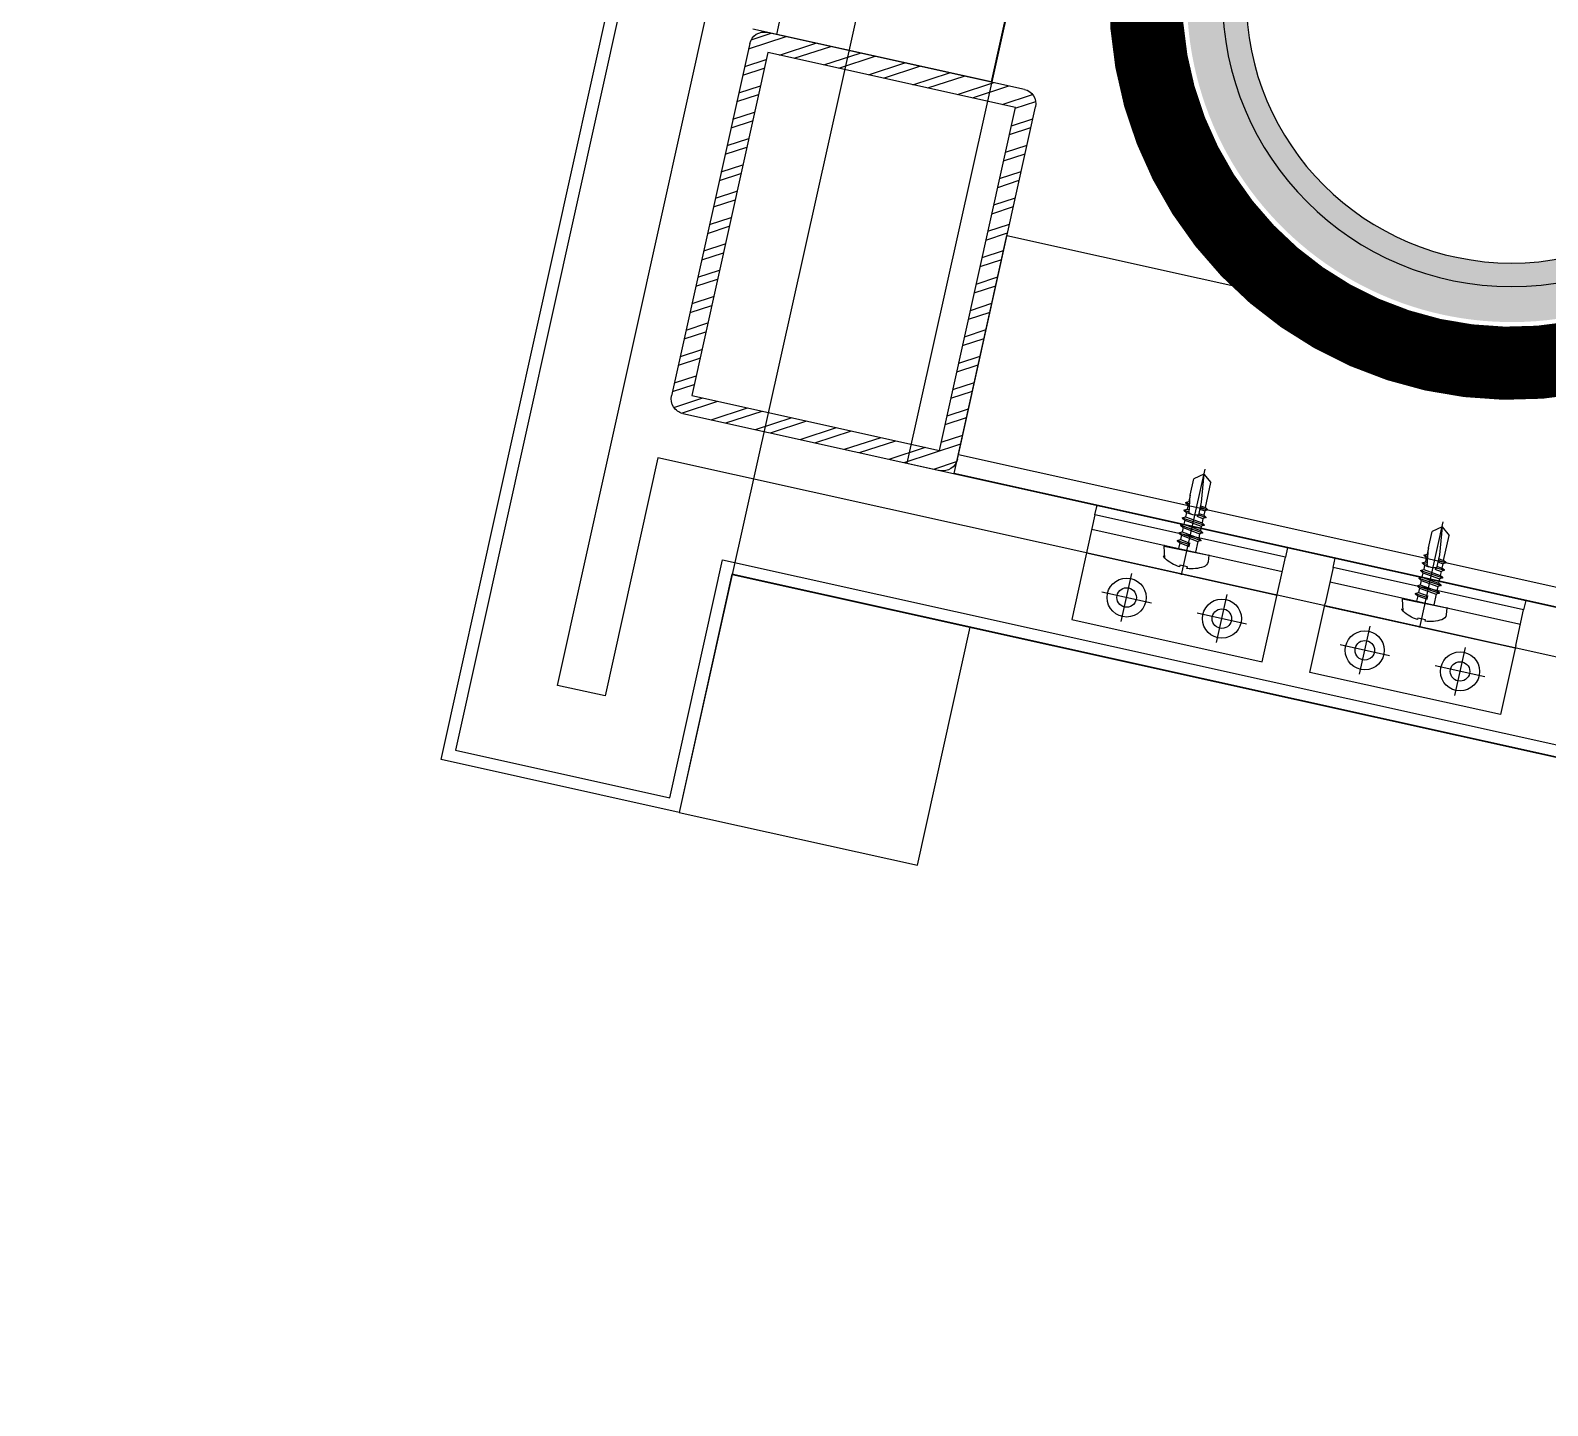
# Model space of a CAD drawing. Header units: inches. Extents: x 0 to 1813292486, y 0 to 3473589894.
# Drawn here: x 600481366.5 to 600481677.5, y 3473213146.9 to 3473213428.8 of the extents above; entities that cross this region are included whole.
import ezdxf
from ezdxf.enums import TextEntityAlignment as Align

# ---------------------------------------------------------------- set-up
doc = ezdxf.new("R2010")
doc.units = ezdxf.units.IN
doc.header["$LTSCALE"] = 1000
doc.header["$MEASUREMENT"] = 0
for name, pattern in [('AX-MALL-WALL-P02-QT$0$CENTER', [2, 1.25, -0.25, 0.25, -0.25]), ('AX-MALL-WALL-P02-QT$0$DASHED', [0.75, 0.5, -0.25]), ('AX-MALL-WALL-P02-QT$0$HIDDEN', [0.375, 0.25, -0.125]), ('AX-MALL-WALL-P02-QT$0$HIDDENX2', [0.75, 0.5, -0.25])]:
    doc.linetypes.add(name, pattern=pattern)
for name, color, linetype in [('A-Anno-Note', 241, 'Continuous'), ('AX-MALL-P02-200$0$A-Anno-Note', 241, 'Continuous'), ('AX-MALL-WALL-P02$0$A-Anno-Note', 241, 'Continuous'), ('AX-MALL-WALL-P02-QT$0$A-Anno-Note', 241, 'Continuous'), ('AX-MALL-WALL-P02-QT$0$A-Detl-Fine', 152, 'Continuous'), ('AX-MALL-WALL-P02-QT$0$A-Detl-Patt', 8, 'Continuous'), ('AX-MALL-WALL-P02-QT$0$A-Detl-Thin', 131, 'Continuous'), ('AX-MALL-WALL-P02-QT$0$C18', 4, 'AX-MALL-WALL-P02-QT$0$CENTER'), ('AX-MALL-WALL-P02-QT$0$DASH', 8, 'AX-MALL-WALL-P02-QT$0$DASHED'), ('AX-MALL-WALL-P02-QT$0$L18', 6, 'Continuous'), ('AX-MALL-WALL-P02-QT$0$PJ', 96, 'Continuous'), ('AX-MALL-WALL-P02-QT$0$STSF', 2, 'Continuous'), ('AX-MALL-WALL-P02-QT$0$tc', 4, 'Continuous'), ('AX-MALL-WALL-P02-QT$0$WZ', 2, 'Continuous'), ('AX-MALL-WALL-P02-QT$0$XC', 3, 'Continuous'), ('AX-MALL-WALL-P02-QT$0$XX', 6, 'AX-MALL-WALL-P02-QT$0$HIDDEN'), ('AX-MALL-WALL-P02-QT$0$zx', 1, 'AX-MALL-WALL-P02-QT$0$CENTER'), ('AX-MALL-WALL-P02-QT$0$尺寸标注', 8, 'Continuous'), ('PX-MALL-P02-LG$0$P-Hydt-Pipe', 221, 'Continuous'), ('PX-MALL-P02-LG$0$P-Pipe-Risr', 7, 'Continuous'), ('PX-MALL-P02-LG$0$P-Pipe-Risr-Arch', 6, 'Continuous'), ('PX-MALL-P02-LG$0$P-Pipe-Risr-W100', 6, 'Continuous'), ('PX-MALL-P02-LG$0$P-Pipe-Risr-W50', 6, 'Continuous')]:
    doc.layers.add(name, color=color, linetype=linetype)
doc.styles.add('PX-MALL-P02-LG$0$jzfz', font='gbenor.shx', dxfattribs={"bigfont": 'gbcbig.shx'})

# ---------------------------------------------------------------- blocks, each defined once
blk = doc.blocks.new('AX-MALL-WALL-P02-QT$0$tj')
at = {"layer": 'AX-MALL-WALL-P02-QT$0$A-Detl-Patt'}
h = blk.add_hatch(dxfattribs=at)
h.set_pattern_fill('STEEL', color=256, scale=100, angle=50.4318)
h.set_pattern_definition([(75, (-14278.2, 156289.83), (-153.340725, 41.08752), []), (75, (-14317.88, 156358.57), (-153.340725, 41.08752), [])])
edge = h.paths.add_edge_path()
edge.add_line((88101.27, 47666.64), (87883.94, 47459.85))
edge.add_line((87883.94, 47459.85), (91571.55, 43584.64))
edge.add_arc((262949.39, 558937.71), 543101.41, 251.6057364, 260.0288667)
edge.add_arc((172180.85, -2862.15), 27100, 64.712866, 96.931605, ccw=False)
edge.add_arc((262948.97, 558936.32), 543099.97, 261.6155115, 271.7251478)
edge.add_line((279298.98, 16082.52), (279298.98, 16382.65))
edge.add_arc((262948.97, 558936.32), 542799.97, 261.6202036, 271.7261014, ccw=False)
edge.add_arc((172180.85, -2862.15), 27400, 64.806318, 96.838159)
edge.add_arc((262949.39, 558937.7), 542801.41, 251.6136389, 260.0241733, ccw=False)
edge.add_line((91737.26, 43845.69), (88101.27, 47666.64))
blk.add_lwpolyline([(88103.03, 47737.33), (87813.25, 47461.6), (91543.93, 43541.13, 0.036779), (168908.95, 23989.25, -0.141654), (183742.1, 21592.71, 0.044166), (279348.98, 16034), (279348.98, 16434.18, -0.044144), (183859.05, 21979.79, 0.140545), (168919.85, 24393.47, -0.036705), (91764.88, 43889.2), (88103.03, 47737.33)], format="xyb", dxfattribs=at)
blk.add_lwpolyline([(88101.27, 47666.64), (87883.94, 47459.85), (91571.55, 43584.64, 0.036769), (168910.3, 24039.78, -0.141514), (183756.74, 21641.09, 0.04414), (279298.98, 16082.52), (279298.98, 16382.65, -0.044124), (183844.46, 21931.4, 0.140683), (168918.46, 24342.94, -0.036714), (91737.26, 43845.69)], format="xyb", close=True, dxfattribs=at)
blk = doc.blocks.new('AX-MALL-WALL-P02-QT$0$jjzx2')
at = {"layer": 'AX-MALL-WALL-P02-QT$0$A-Detl-Fine'}
for points in [[(159705.95, -124410.17), (159651.54, -124654.18), (160823.29, -124914.08), (160877.15, -124669.96)], [(159735.23, -124416.7), (159687.36, -124631.39), (160800.46, -124878.29), (160847.86, -124663.49)]]:
    blk.add_lwpolyline(points, dxfattribs=at)
blk.add_lwpolyline([(159640.71, -124702.99), (159689.53, -124713.82), (159700.36, -124665.01), (159651.54, -124654.18)], close=True, dxfattribs=at)
blk = doc.blocks.new('*U198')
at = {"layer": 'AX-MALL-WALL-P02-QT$0$C18', "color": 1, "ltscale": 2}
blk.add_line((0, 5.14), (0, -17.03), dxfattribs=at)
at = {"layer": 'AX-MALL-WALL-P02-QT$0$L18', "color": 4}
for p, q in [((-1.79, -1.15), (-1.79, 0)), ((1.79, -2.25), (1.79, 0)), ((-2.4, -1.5), (-1.79, -1.15)), ((-2.4, -1.5), (0.23, -1.23)), ((-2.4, -1.5), (-1.79, -1.85)), ((-2.4, -3.1), (2.4, -2.6)), ((-2.4, -3.1), (-1.79, -2.75)), ((-2.4, -3.1), (-1.79, -3.45)), ((-1.79, -1.15), (0.23, -0.87)), ((-1.79, -1.85), (0.23, -1.57)), ((-1.79, -2.75), (-1.79, -1.85)), ((-1.79, -2.75), (1.79, -2.25)), ((-1.79, -3.45), (1.79, -2.95)), ((0.23, -0.87), (0.23, -1.57)), ((2.4, -2.6), (1.79, -2.25)), ((2.4, -2.6), (1.79, -2.95)), ((1.79, -3.85), (1.79, -2.95)), ((-2.4, -4.7), (2.4, -4.2)), ((-2.4, -4.7), (-1.79, -4.35)), ((-2.4, -4.7), (-1.79, -5.05)), ((-2.4, -6.3), (2.4, -5.8)), ((-2.4, -6.3), (-1.79, -5.95)), ((-1.79, -4.35), (-1.79, -3.45)), ((-1.79, -4.35), (1.79, -3.85)), ((-1.79, -5.05), (1.79, -4.55)), ((-1.79, -5.95), (-1.79, -5.05)), ((-1.79, -5.95), (1.79, -5.45)), ((-1.79, -6.65), (1.79, -6.15)), ((2.4, -4.2), (1.79, -3.85)), ((2.4, -4.2), (1.79, -4.55)), ((1.79, -5.45), (1.79, -4.55)), ((2.4, -5.8), (1.79, -5.45)), ((2.4, -5.8), (1.79, -6.15)), ((1.79, -7.05), (1.79, -6.15)), ((-2.4, -6.3), (-1.79, -6.65)), ((-2.4, -7.9), (-1.79, -7.55)), ((-2.4, -7.9), (-1.27, -7.78)), ((-2.4, -7.9), (-1.79, -8.25)), ((-2.4, -9.5), (-1.79, -9.15)), ((-1.79, -7.55), (-1.79, -6.65)), ((-1.79, -7.55), (-0.92, -7.43)), ((-1.79, -8.25), (-1.33, -8.19)), ((-1.79, -9.15), (-1.79, -8.25)), ((-1.79, -9.15), (-1.47, -9.1)), ((0.43, -7.24), (1.79, -7.05)), ((0.71, -7.58), (2.4, -7.4)), ((0.71, -7.9), (1.79, -7.75)), ((0.71, -8.8), (1.79, -8.65)), ((0.71, -9.18), (2.4, -9)), ((2.4, -7.4), (1.79, -7.05)), ((2.4, -7.4), (1.79, -7.75)), ((1.79, -8.65), (1.79, -7.75)), ((2.4, -9), (1.79, -8.65)), ((2.4, -9), (1.79, -9.35)), ((-2.4, -9.5), (-1.52, -9.41)), ((-2.4, -9.5), (-1.79, -9.85)), ((-1.79, -9.85), (-1.58, -9.82)), ((-1.79, -11.2), (-1.79, -9.85)), ((-1.79, -11.2), (-1.79, -14.6)), ((0.71, -9.5), (1.79, -9.35)), ((1.79, -9.35), (1.79, -14.6)), ((0, -16), (-1.79, -14.6)), ((0, -16), (1.79, -14.6))]:
    blk.add_line(p, q, dxfattribs=at)
blk.add_lwpolyline([(4.55, 0, 0.414214), (4.75, 0.2), (4.75, 1.39, 0.265403), (4.07, 2.59, 0.108659), (0.8, 3.66), (0.8, 3.32), (-0.8, 3.32), (-0.8, 3.66, 0.108659), (-4.07, 2.59, 0.265403), (-4.75, 1.39), (-4.75, 0.2, 0.414214), (-4.55, 0)], format="xyb", close=True, dxfattribs=at)
blk.add_lwpolyline([(0, -16), (0.71, -10.26), (0.71, -7.54, 0.417657), (0.41, -7.24, 0.083367), (-1.23, -7.53), (-1.79, -11.2)], format="xyb", dxfattribs=at)
blk = doc.blocks.new('AX-MALL-WALL-P02-QT$0$盘头自钻自攻钉ST4-8')
at = {"layer": 'AX-MALL-WALL-P02-QT$0$尺寸标注'}
blk.add_blockref('*U198', (0, 0), dxfattribs=at)
blk = doc.blocks.new('AX-MALL-WALL-P02-QT$0$A$C61293B14')
at = {"layer": 'AX-MALL-WALL-P02-QT$0$tc'}
for radius in [4, 2]:
    blk.add_circle((0, 0), radius, dxfattribs=at)
at = {"layer": 'AX-MALL-WALL-P02-QT$0$zx'}
for p, q in [((0, 5.04), (0, -5.04)), ((-5.2, 0), (5.2, 0))]:
    blk.add_line(p, q, dxfattribs=at)
blk = doc.blocks.new('AX-MALL-WALL-P02-QT$0$A$C41DD6A87')
at = {"layer": 'AX-MALL-WALL-P02-QT$0$tc'}
h = blk.add_hatch(dxfattribs=at)
h.set_pattern_fill('ANSI31', color=256, scale=0.5, angle=-90, style=0)
h.set_pattern_definition([(225, (28362.6861, -179426.7049), (-1.122532015, 1.122532015), [])])
h.paths.add_polyline_path([(40, 20), (0, 20), (0, 22), (40, 22)])
at = {"layer": 'AX-MALL-WALL-P02-QT$0$PJ'}
for points in [[(40, 20), (0, 20), (0, 22), (40, 22)], [(40, 20), (0, 20), (0, -2), (40, -2)]]:
    blk.add_lwpolyline(points, close=True, dxfattribs=at)
at = {"layer": 'AX-MALL-WALL-P02-QT$0$XX'}
for p, q in [((0, 17), (40, 17)), ((0, 12), (40, 12))]:
    blk.add_line(p, q, dxfattribs=at)
at = {"layer": 'AX-MALL-WALL-P02-QT$0$tc', "rotation": 180}
for p in [(10.01, 4.86), (30.01, 4.86)]:
    blk.add_blockref('AX-MALL-WALL-P02-QT$0$A$C61293B14', p, dxfattribs=at)
at = {"layer": 'AX-MALL-WALL-P02-QT$0$WZ', "extrusion": (1.11243e-34, 1.0178e-23, -1), "zscale": -1, "rotation": 180}
blk.add_blockref('AX-MALL-WALL-P02-QT$0$盘头自钻自攻钉ST4-8', (-20, 17), dxfattribs=at)
blk = doc.blocks.new('AX-MALL-WALL-P02-QT$0$A$C715D18B8')
at = {"layer": 'AX-MALL-WALL-P02-QT$0$tc'}
h = blk.add_hatch(dxfattribs=at)
h.set_pattern_fill('ANSI31', color=256, scale=0.5, angle=-180, style=0)
h.set_pattern_definition([(225, (28362.6861, -179426.7049), (-1.122532015, 1.122532015), [])])
h.paths.add_polyline_path([(40, 20), (0, 20), (0, 22), (40, 22)])
at = {"layer": 'AX-MALL-WALL-P02-QT$0$PJ'}
blk.add_line((0, 17), (40, 17), dxfattribs=at)
blk.add_lwpolyline([(40, 20), (0, 20), (0, 22), (40, 22)], close=True, dxfattribs=at)
blk.add_lwpolyline([(40, 12.5), (40, 20), (0, 20), (0, 12.5)], dxfattribs=at)
at = {"layer": 'AX-MALL-WALL-P02-QT$0$XX'}
blk.add_line((0, 12), (40, 12), dxfattribs=at)
blk.add_lwpolyline([(40, 12.5), (40, -2), (0, -2), (0, 12.5)], dxfattribs=at)
at = {"layer": 'AX-MALL-WALL-P02-QT$0$tc', "rotation": 180}
for p in [(10.01, 4.86), (30.01, 4.86)]:
    blk.add_blockref('AX-MALL-WALL-P02-QT$0$A$C61293B14', p, dxfattribs=at)
at = {"layer": 'AX-MALL-WALL-P02-QT$0$WZ', "extrusion": (1.11247e-34, 1.0178e-23, -1), "zscale": -1, "rotation": 180}
blk.add_blockref('AX-MALL-WALL-P02-QT$0$盘头自钻自攻钉ST4-8', (-20, 17), dxfattribs=at)
blk = doc.blocks.new('AX-MALL-WALL-P02-QT$0$A$C4D6066B9')
at = {"rotation": 180}
for name, p in [('AX-MALL-WALL-P02-QT$0$A$C715D18B8', (0, 22)), ('AX-MALL-WALL-P02-QT$0$A$C41DD6A87', (50, 22))]:
    blk.add_blockref(name, p, dxfattribs=at)
blk = doc.blocks.new('AX-MALL-WALL-P02-QT$0$1300XF')
at = {"color": 8}
for p, q in [((1140.22, -441), (1137.09, -437.88)), ((1142.99, -441.53), (1138.33, -436.87)), ((1149.02, -443.07), (1143.47, -437.52)), ((1152.04, -443.85), (1146.49, -438.29)), ((1139.3, -444.58), (1136.02, -441.29)), ((1158.08, -445.39), (1152.53, -439.84)), ((1161.1, -446.17), (1155.55, -440.62)), ((1138.84, -446.36), (1135.56, -443.08)), ((1167.13, -447.71), (1161.58, -442.16)), ((1170.15, -448.49), (1164.6, -442.94)), ((1176.19, -450.03), (1170.64, -444.48)), ((1137.93, -449.94), (1134.64, -446.65)), ((1179.21, -450.81), (1173.66, -445.26)), ((1185.25, -452.35), (1179.69, -446.8)), ((1188.26, -453.13), (1182.71, -447.58)), ((1137.47, -451.73), (1134.18, -448.44)), ((1194.48, -454.85), (1188.75, -449.12)), ((1194.85, -452.98), (1191.77, -449.9)), ((1136.1, -457.09), (1132.81, -453.8)), ((1136.56, -455.3), (1133.27, -452.01)), ((1193.11, -460.21), (1189.82, -456.93)), ((1193.56, -458.43), (1190.28, -455.14)), ((1134.72, -462.45), (1131.44, -459.16)), ((1135.18, -460.66), (1131.89, -457.37)), ((1133.81, -466.02), (1130.52, -462.74)), ((1191.73, -465.58), (1188.44, -462.29)), ((1192.19, -463.79), (1188.9, -460.5)), ((1133.35, -467.81), (1130.06, -464.52)), ((1190.82, -469.15), (1187.53, -465.86)), ((1132.43, -471.38), (1129.15, -468.1)), ((1190.36, -470.94), (1187.07, -467.65)), ((1131.98, -473.17), (1128.69, -469.88)), ((1189.44, -474.51), (1186.15, -471.22)), ((1130.6, -478.53), (1127.32, -475.25)), ((1131.06, -476.75), (1127.77, -473.46)), ((1188.98, -476.3), (1185.7, -473.01)), ((1129.69, -482.11), (1126.4, -478.82)), ((1187.61, -481.66), (1184.32, -478.37)), ((1188.07, -479.87), (1184.78, -476.59)), ((1129.23, -483.89), (1125.94, -480.61)), ((1186.69, -485.23), (1183.41, -481.95)), ((1128.31, -487.47), (1125.03, -484.18)), ((1186.24, -487.02), (1182.95, -483.73)), ((1127.85, -489.26), (1124.57, -485.97)), ((1185.32, -490.6), (1182.03, -487.31)), ((1126.48, -494.62), (1123.19, -491.33)), ((1126.94, -492.83), (1123.65, -489.54)), ((1184.86, -492.38), (1181.58, -489.1)), ((1183.49, -497.74), (1180.2, -494.46)), ((1183.95, -495.96), (1180.66, -492.67)), ((1125.11, -499.98), (1121.82, -496.69)), ((1125.56, -498.19), (1122.28, -494.9)), ((1124.19, -503.55), (1120.9, -500.27)), ((1182.11, -503.11), (1178.83, -499.82)), ((1182.57, -501.32), (1179.29, -498.03)), ((1123.73, -505.34), (1120.45, -502.05)), ((1181.2, -506.68), (1177.91, -503.39)), ((1122.82, -508.91), (1119.53, -505.63)), ((1180.74, -508.47), (1177.45, -505.18)), ((1127.73, -516.07), (1119.07, -507.41)), ((1179.83, -512.04), (1176.54, -508.75)), ((1121.69, -514.53), (1118.19, -511.02)), ((1130.75, -516.85), (1125.2, -511.29)), ((1136.79, -518.39), (1131.23, -512.84)), ((1179.37, -513.83), (1176.08, -510.54)), ((1139.8, -519.17), (1134.25, -513.61)), ((1145.84, -520.71), (1140.29, -515.16)), ((1148.86, -521.49), (1143.31, -515.93)), ((1177.99, -519.19), (1174.71, -515.9)), ((1178.45, -517.4), (1175.16, -514.12)), ((1154.9, -523.03), (1149.34, -517.48)), ((1157.92, -523.81), (1152.36, -518.26)), ((1163.95, -525.35), (1158.4, -519.8)), ((1166.97, -526.13), (1161.42, -520.58)), ((1172.99, -527.66), (1167.46, -522.12)), ((1176.62, -524.55), (1173.33, -521.26)), ((1177.08, -522.76), (1173.79, -519.48)), ((1174.92, -527.34), (1170.47, -522.9))]:
    blk.add_line(p, q, dxfattribs=at)
at = {"layer": 'AX-MALL-WALL-P02-QT$0$DASH', "color": 8, "linetype": 'AX-MALL-WALL-P02-QT$0$HIDDENX2', "ltscale": 5}
for p, q in [((1190.66, -449.61), (1222.93, -323.68)), ((1118.52, -509.58), (947.49, -465.76))]:
    blk.add_line(p, q, dxfattribs=at)
at = {"layer": 'AX-MALL-WALL-P02-QT$0$STSF'}
for p, q in [((1179.34, -312.51), (1147.07, -438.44)), ((1129.94, -465.02), (958.91, -421.2)), ((1140.29, -436.71), (1192.6, -450.11)), ((1147.07, -438.44), (1195.51, -450.85)), ((1118.27, -510.55), (1136.64, -438.87)), ((1122.39, -510.58), (1140.26, -440.83)), ((1140.26, -440.83), (1190.64, -453.74)), ((1190.64, -453.74), (1172.76, -523.48)), ((1194.76, -453.76), (1176.39, -525.44)), ((1117.52, -513.46), (1129.94, -465.02)), ((946.5, -469.63), (1117.52, -513.46)), ((1172.76, -523.48), (1122.39, -510.58)), ((1172.74, -527.61), (1120.43, -514.2))]:
    blk.add_line(p, q, dxfattribs=at)
for centre, start, end in [((1139.54, -439.61), 75.6281, 165.6281), ((1191.85, -453.02), 345.6281, 75.6281), ((1121.17, -511.3), 165.6281, 255.6281), ((1173.48, -524.7), 255.6281, 345.6281)]:
    blk.add_arc(centre, 3, start, end, dxfattribs=at)
at = {"layer": 'AX-MALL-WALL-P02-QT$0$XC', "linetype": 'ByBlock'}
for p, q in [((1170.44, -588.95), (1239.94, -317.72)), ((1256.87, -322.16), (1183.05, -610.25)), ((1184.85, -613.29), (1259.29, -322.78)), ((943.05, -479.07), (1173.17, -538.04)), ((1151.88, -550.65), (938.7, -496.03)), ((935.66, -497.83), (1148.83, -552.45)), ((1173.17, -538.04), (1160.76, -586.47)), ((1148.83, -552.45), (1136.42, -600.88)), ((1139.46, -599.08), (1151.88, -550.65)), ((1160.76, -586.47), (1170.44, -588.95)), ((1183.05, -610.25), (1139.46, -599.08)), ((1136.42, -600.88), (1184.85, -613.29))]:
    blk.add_line(p, q, dxfattribs=at)
at = {"layer": 'AX-MALL-WALL-P02-QT$0$tc', "extrusion": (-2.71868e-23, -1.06038e-22, -1), "zscale": -1, "rotation": 194.3801229896867}
blk.add_blockref('AX-MALL-WALL-P02-QT$0$A$C4D6066B9', (-1040.03, -493.6), dxfattribs=at)
blk = doc.blocks.new('AX-MALL-WALL-P02-QT$0$mqst2')
at = {"color": 6, "xscale": -1, "rotation": 333.1217330229438}
blk.add_blockref('AX-MALL-WALL-P02-QT$0$1300XF', (269194.73, -33983.34), dxfattribs=at)
blk = doc.blocks.new('AX-MALL-WALL-P02-QT')
at = {"layer": 'AX-MALL-WALL-P02-QT$0$A-Anno-Note'}
for name, p, rotation in [('AX-MALL-WALL-P02-QT$0$mqst2', (600052179.27, 3473232742.4), 339.5681613092181), ('AX-MALL-WALL-P02-QT$0$jjzx2', (600185298.43, 3473279938.05), 339.5681613092246)]:
    blk.add_blockref(name, p, dxfattribs=dict(at, rotation=rotation))
at = {"layer": 'AX-MALL-WALL-P02-QT$0$A-Detl-Thin', "rotation": 339.5681613091762}
blk.add_blockref('AX-MALL-WALL-P02-QT$0$tj', (600144118.7, 3473128496.29), dxfattribs=at)
blk = doc.blocks.new('AX-MALL-WALL-P02')
at = {"layer": 'AX-MALL-WALL-P02$0$A-Anno-Note'}
blk.add_blockref('AX-MALL-WALL-P02-QT', (0, 0), dxfattribs=at)
blk = doc.blocks.new('PX-MALL-P02-LG$0$P-Risr')
at = {"layer": 'PX-MALL-P02-LG$0$P-Pipe-Risr-W50'}
h = blk.add_hatch(color=0, dxfattribs=at)
edge = h.paths.add_edge_path()
edge.add_ellipse((0, 0), major_axis=(47.06, 47.06), ratio=1, start_angle=225, end_angle=405, ccw=False)
edge.add_ellipse((0, 0), major_axis=(47.06, 47.06), ratio=1, start_angle=133.9676, end_angle=225, ccw=False)
edge.add_line((-66.54, 1.2), (-54.44, 1.2))
edge.add_ellipse((0, 0), major_axis=(-38.5, 38.5), ratio=1, start_angle=43.7381, end_angle=135)
edge.add_ellipse((0, 0), major_axis=(38.5, 38.5), ratio=1, start_angle=225, end_angle=405)
edge.add_ellipse((0, 0), major_axis=(38.5, 38.5), ratio=1, start_angle=45, end_angle=133.7381)
edge.add_line((-54.44, 1.2), (-66.54, 1.2))
edge.add_ellipse((0, 0), major_axis=(-47.06, 47.06), ratio=1, start_angle=-45, end_angle=43.9676, ccw=False)
at = {"layer": 'PX-MALL-P02-LG$0$P-Pipe-Risr-Arch', "ltscale": 0.7}
blk.add_circle((0, 0), 59.29, dxfattribs=at)
at = {"layer": 'PX-MALL-P02-LG$0$P-Pipe-Risr-W100', "color": 0, "const_width": 15}
blk.add_lwpolyline([(-75, 0, 1), (75, 0, 1)], format="xyb", close=True, dxfattribs=at)
at = {"layer": 'PX-MALL-P02-LG$0$P-Pipe-Risr-W50'}
blk.add_circle((0, 0), 54.45, dxfattribs=at)
at = {"layer": 'PX-MALL-P02-LG$0$P-Pipe-Risr', "style": 'PX-MALL-P02-LG$0$jzfz', "width": 0.6, "flags": 1}
for tag, p in [('SYS-MARK', (0.33, -45.66)), ('RANGE', (0.33, -45.68))]:
    blk.add_attdef(tag, text='', height=0.0156, dxfattribs=at).set_placement(p, align=Align.MIDDLE)
blk = doc.blocks.new('PX-MALL-P02-LG')
at = {"layer": 'PX-MALL-P02-LG$0$P-Hydt-Pipe', "color": 221, "xscale": -1, "rotation": 57.11798703805242}
blk.add_blockref('PX-MALL-P02-LG$0$P-Risr', (600291581.15, 3473107447.92), dxfattribs=at)
blk = doc.blocks.new('AX-MALL-P02-200')
at = {"layer": 'AX-MALL-P02-200$0$A-Anno-Note'}
blk.add_blockref('AX-MALL-WALL-P02', (0, 0), dxfattribs=at)
blk.add_blockref('PX-MALL-P02-LG', (0, 0), dxfattribs=at)

msp = doc.modelspace()

# ---------------------------------------------------------------- block references
at = {"layer": 'A-Anno-Note', "rotation": 20.43183869077545}
msp.add_blockref('AX-MALL-P02-200', (1250392458.53, 9048125.68), dxfattribs=at)

doc.saveas('drawing.dxf')
